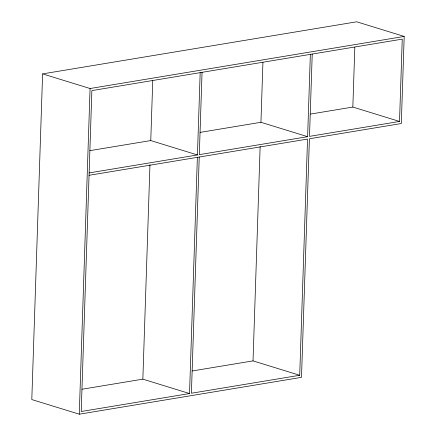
<?xml version="1.0" encoding="UTF-8"?>
<svg xmlns="http://www.w3.org/2000/svg" width="436" height="436" viewBox="0 0 436 436"><rect width="100%" height="100%" fill="white"/><g stroke="black" fill="none" stroke-linecap="round" stroke-linejoin="round"><path stroke-width="0.65" d="M42.603 73.886L31.801 399.561L79.27 414.2L301.505 377.353L309.418 138.757L401.311 123.524L404.199 36.439L356.73 21.8L42.603 73.886L90.072 88.524L404.199 36.439M79.27 414.2L90.072 88.524M197.366 157.341L189.529 393.545L142.85 379.151L149.962 164.732M200.173 72.638L197.443 154.954L150.763 140.561L152.747 80.698M199.241 157.031L191.404 393.234L299.706 375.276L307.543 139.073L89.058 175.299M202.048 72.327L199.317 154.644L307.62 136.686L310.356 54.369M299.706 375.276L253.027 360.883L260.139 146.458M307.62 136.686L260.941 122.293L262.93 62.43M312.231 54.059L309.5 136.375L399.518 121.448L402.248 39.131L91.871 90.601L81.221 411.502L189.529 393.545M399.518 121.448L352.838 107.054L354.822 47.192M89.925 150.649L150.763 140.561M200.102 132.381L260.941 122.293M310.514 114.074L352.838 107.054M89.14 172.912L197.443 154.954M82.012 389.239L142.85 379.151M192.189 370.971L253.027 360.883"/></g></svg>
